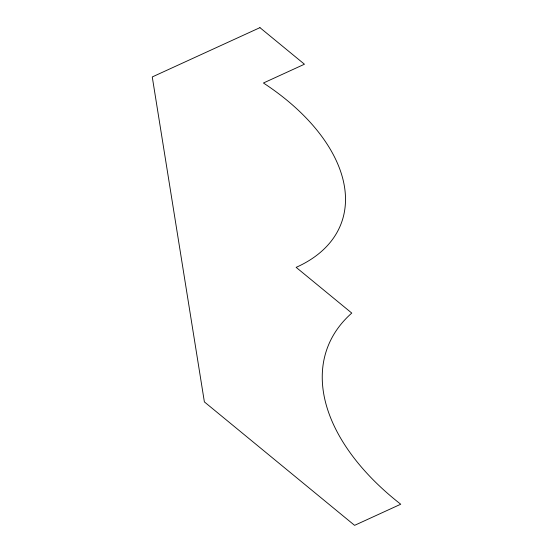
<?xml version="1.0" encoding="UTF-8"?>
<svg xmlns="http://www.w3.org/2000/svg" width="553" height="553" viewBox="0 0 553 553"><rect width="100%" height="100%" fill="white"/><g stroke="black" fill="none" stroke-linecap="round" stroke-linejoin="round"><path stroke-width="0.83" d="M259.938 27.65L152.262 76.943L204.382 401.907L354.591 525.35L400.738 504.225A234.05 137.241 20.5 0 1 351.77 313.074L296.138 267.355A190.163 111.506 20.5 0 0 263.428 83.005L304.447 64.224L259.938 27.65"/></g></svg>
